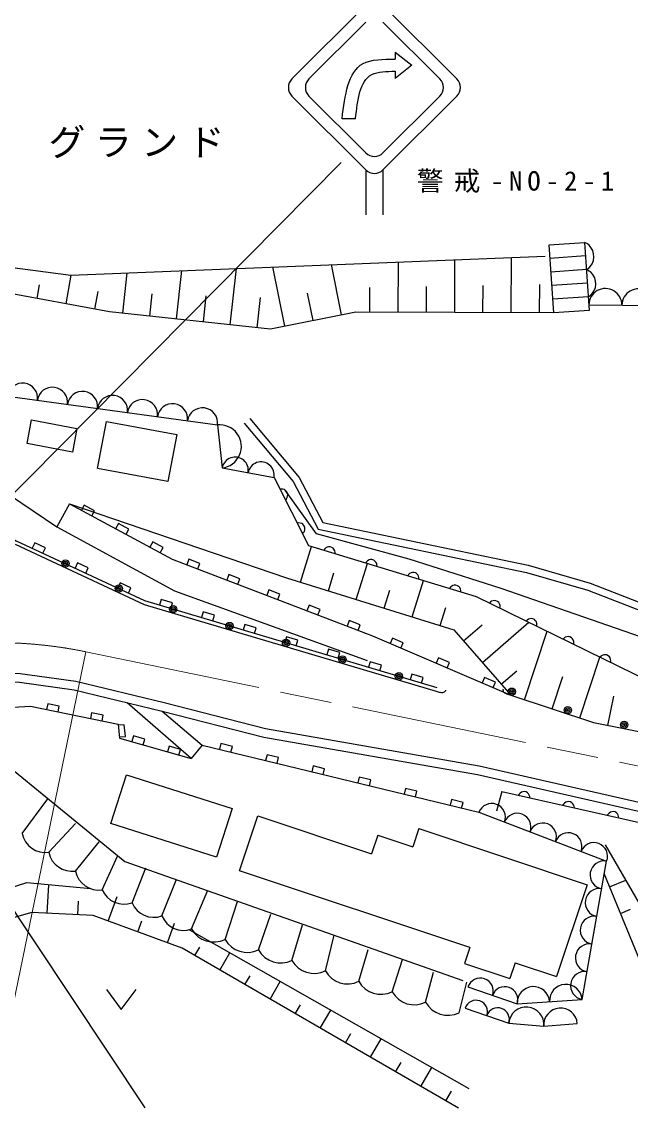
# Model space of a CAD drawing. Units: millimetres, scale not verified. Extents: x 40000 to 680000, y 20000 to 380000.
# Drawn here: x 415440 to 456792, y 266372 to 341401 of the extents above; entities that cross this region are included whole.
import ezdxf

# ---------------------------------------------------------------- set-up
doc = ezdxf.new("R2010")
doc.units = ezdxf.units.MM
doc.header["$LTSCALE"] = 1000
doc.linetypes.add('CHAIN', pattern=[18.5, 12, -1.5, 3.5, -1.5])
for name, color, linetype, lineweight in [('M-BGD', 7, 'Continuous', 25), ('M-BMK', 2, 'CHAIN', 13), ('M-STR-HTXT', 7, 'Continuous', 13), ('M-STR-STRC', 7, 'Continuous', 25)]:
    doc.layers.add(name, color=color, linetype=linetype, lineweight=lineweight)
doc.styles.add('ＭＳ ゴシック', font='')
doc.styles.get('ＭＳ ゴシック').set_extended_font_data('MS Gothic')

msp = doc.modelspace()

# ---------------------------------------------------------------- linework, layer by layer
at = {"layer": 'M-BGD'}
for p, q in [((437135, 321499), (436448, 324914)), ((440980, 321679), (440996, 325097)), ((444824, 321662), (444840, 325251)), ((448667, 321645), (448684, 325405)), ((453711, 325503), (451297, 325339)), ((418423, 322257), (418781, 324206)), ((422282, 321617), (422579, 324359)), ((425933, 321222), (426289, 324507)), ((429584, 320826), (429998, 324656)), ((433284, 320724), (432473, 324755)), ((453774, 324576), (451360, 324412)), ((416460, 322617), (416628, 323538)), ((442902, 321671), (442910, 323422)), ((446745, 321653), (446754, 323491)), ((450589, 321636), (450597, 323559)), ((453837, 323649), (451423, 323485)), ((420387, 321896), (420607, 323092)), ((424108, 321419), (424271, 322926)), ((427758, 321024), (427951, 322803)), ((431409, 320629), (431631, 322680)), ((435210, 321111), (434835, 322973)), ((439059, 321688), (439066, 323354)), ((453900, 322723), (451486, 322558)), ((453937, 322182), (460660, 322108)), ((408336, 316811), (428707, 314015)), ((428707, 314015), (429026, 311100)), ((429026, 311100), (432554, 310445)), ((418654, 308655), (417795, 307087)), ((414980, 305912), (423732, 301819)), ((434346, 303326), (435105, 305765)), ((436242, 302736), (436623, 303961)), ((438139, 302146), (438904, 304605)), ((441931, 300966), (442702, 303444)), ((440035, 301556), (440419, 302790)), ((423732, 301819), (443556, 295920)), ((443827, 300376), (444214, 301620)), ((445417, 299342), (446681, 300440)), ((446701, 297864), (449853, 300603)), ((449565, 295338), (451101, 299992)), ((453316, 294100), (454682, 298239)), ((447985, 296387), (449050, 297312)), ((451440, 294719), (452166, 296917)), ((443556, 295920), (443844, 295834)), ((448342, 295742), (448627, 295648)), ((448627, 295648), (454253, 293790)), ((426927, 291347), (422573, 295136)), ((455228, 293597), (455624, 295590)), ((454253, 293790), (495179, 285656)), ((427672, 292255), (446472, 287692)), ((448032, 289097), (447660, 287775)), ((448032, 289097), (484263, 280939)), ((415440, 286246), (417198, 288613)), ((431456, 287453), (439181, 284873)), ((446472, 287692), (455143, 284373)), ((417254, 284971), (419067, 286921)), ((439602, 286133), (439181, 284873)), ((439602, 286133), (441980, 285339)), ((442394, 286577), (441980, 285339)), ((419068, 283697), (420665, 285690)), ((420881, 282422), (421919, 284702)), ((453475, 274972), (455143, 284373)), ((422906, 281535), (423853, 283908)), ((424931, 280648), (425897, 283075)), ((455341, 282625), (456456, 283082)), ((417152, 280832), (417253, 282767)), ((426956, 279760), (428053, 282388)), ((419232, 280723), (419280, 281647)), ((421280, 280299), (421889, 281957)), ((429226, 279049), (430061, 281629)), ((431497, 278337), (432343, 280775)), ((456082, 280817), (456762, 281096)), ((423294, 279558), (423570, 280307)), ((425309, 278818), (425800, 280154)), ((433767, 277626), (434480, 280033)), ((426809, 279689), (445787, 268923)), ((436037, 276914), (436636, 279346)), ((427169, 277953), (427503, 278530)), ((438307, 276202), (438935, 278364)), ((445861, 278488), (445499, 277404)), ((428874, 276965), (429551, 278133)), ((440577, 275491), (441274, 277674)), ((445499, 277404), (448561, 276381)), ((448923, 277465), (448561, 276381)), ((448923, 277465), (451747, 276522)), ((430579, 275977), (430922, 276569)), ((432284, 274988), (432980, 276188)), ((442848, 274779), (443373, 276823)), ((445118, 274068), (445657, 276152)), ((445727, 275821), (449069, 274660)), ((449069, 274660), (453475, 274972)), ((433990, 274000), (434342, 274608)), ((435695, 273011), (436409, 274243)), ((445535, 274386), (448494, 273359)), ((448494, 273359), (450876, 273146)), ((450876, 273146), (453153, 273338)), ((437400, 272023), (437762, 272647)), ((439105, 271035), (439838, 272298)), ((440811, 270046), (441181, 270686)), ((442516, 269058), (443267, 270353)), ((444221, 268069), (444601, 268725))]:
    msp.add_line(p, q, dxfattribs=at)
for points in [[(392932, 333687), (396250, 326248), (400823, 318584), (404616, 313930), (409917, 309371), (415047, 306149), (423747, 302075), (443607, 296162)], [(401034, 328746), (410639, 325254), (418752, 324205), (450978, 325497)], [(453774, 324576), (453952, 324700), (454055, 324819), (454156, 324975), (454253, 325205), (454275, 325430), (454259, 325652), (454207, 325872), (454081, 326087), (453960, 326228), (453841, 326331), (453648, 326430)], [(451549, 321632), (438098, 321693), (432322, 320530), (421369, 321716), (409586, 323879), (404177, 325366)], [(453900, 322723), (454078, 322846), (454181, 322965), (454283, 323121), (454379, 323351), (454401, 323576), (454385, 323798), (454333, 324018), (454207, 324233), (454086, 324374), (453967, 324478), (453774, 324576)], [(430903, 314453), (434267, 310445), (435873, 307385), (449811, 304483), (454033, 303265), (464103, 299347), (497544, 292226), (515208, 288304), (541293, 283551), (548102, 277809), (552464, 271461)], [(430520, 314131), (433849, 310165), (435541, 306944), (449690, 303997), (453872, 302791), (463959, 298867), (497438, 291737), (515109, 287814), (541072, 283083), (547728, 277470), (552162, 271018)], [(412955, 310353), (417795, 307087), (425795, 302740), (438869, 297998)], [(432554, 310445), (434896, 305829), (446284, 302350), (461314, 294992), (493279, 288313), (506318, 286304)], [(433320, 308934), (433391, 309006), (433441, 309085), (433476, 309193), (433483, 309286), (433468, 309386), (433410, 309500), (433338, 309571), (433259, 309621), (433151, 309656), (433058, 309663), (432958, 309648)], [(542424, 280326), (540056, 281700), (506967, 288214), (461369, 298255), (447981, 302904), (441740, 304891), (435426, 306627), (433311, 309595)], [(418654, 308655), (425637, 304895), (439244, 299679), (448627, 295648)], [(418654, 308655), (433398, 303622), (444775, 300081), (448627, 295648)], [(420170, 307839), (420359, 308191), (419655, 308570), (419465, 308218)], [(422498, 306586), (422687, 306938), (421983, 307317), (421793, 306965)], [(434491, 306626), (434562, 306698), (434612, 306777), (434647, 306885), (434654, 306978), (434639, 307078), (434581, 307192), (434509, 307263), (434430, 307313), (434322, 307348), (434229, 307355), (434129, 307340)], [(416859, 305301), (417029, 305663), (416305, 306002), (416135, 305640)], [(424825, 305332), (425015, 305685), (424310, 306064), (424121, 305712)], [(436702, 305277), (436699, 305379), (436677, 305469), (436624, 305569), (436561, 305638), (436479, 305697), (436356, 305734), (436255, 305732), (436165, 305709), (436065, 305656), (435995, 305594), (435937, 305511)], [(419759, 303942), (419929, 304304), (419205, 304644), (419035, 304282)], [(427371, 304231), (427514, 304604), (426767, 304890), (426624, 304517)], [(439549, 304408), (439546, 304509), (439524, 304599), (439471, 304699), (439408, 304769), (439326, 304827), (439203, 304865), (439102, 304862), (439012, 304839), (438912, 304786), (438842, 304724), (438784, 304641)], [(442396, 303538), (442393, 303639), (442371, 303730), (442318, 303829), (442255, 303899), (442173, 303957), (442050, 303995), (441949, 303992), (441858, 303970), (441759, 303917), (441689, 303854), (441631, 303772)], [(422660, 302584), (422829, 302946), (422105, 303286), (421935, 302923)], [(430093, 303187), (430236, 303561), (429489, 303847), (429346, 303474)], [(445243, 302668), (445240, 302769), (445218, 302860), (445164, 302960), (445102, 303029), (445020, 303088), (444897, 303125), (444796, 303122), (444705, 303100), (444606, 303047), (444536, 302984), (444478, 302902)], [(432814, 302144), (432957, 302517), (432210, 302804), (432067, 302430)], [(425549, 301538), (425663, 301921), (424897, 302150), (424783, 301766)], [(435536, 301101), (435679, 301474), (434932, 301760), (434789, 301387)], [(447895, 301561), (447909, 301661), (447901, 301754), (447864, 301861), (447814, 301940), (447741, 302011), (447626, 302067), (447526, 302080), (447433, 302072), (447326, 302036), (447248, 301985), (447177, 301913)], [(428386, 300693), (428501, 301077), (427734, 301305), (427620, 300922)], [(431224, 299849), (431338, 300232), (430571, 300460), (430457, 300077)], [(438257, 300057), (438400, 300431), (437653, 300717), (437510, 300344)], [(450401, 300335), (450414, 300435), (450406, 300528), (450369, 300635), (450319, 300713), (450246, 300784), (450132, 300840), (450031, 300854), (449938, 300846), (449831, 300809), (449753, 300759), (449682, 300686)], [(434061, 299004), (434175, 299387), (433408, 299616), (433294, 299232)], [(441175, 298849), (441333, 299217), (440598, 299532), (440440, 299165)], [(452906, 299108), (452919, 299209), (452911, 299302), (452874, 299409), (452824, 299487), (452752, 299558), (452637, 299614), (452536, 299628), (452443, 299620), (452336, 299583), (452258, 299532), (452187, 299460)], [(436898, 298159), (437012, 298543), (436245, 298771), (436131, 298388)], [(439735, 297315), (439849, 297698), (439082, 297926), (438968, 297543)], [(444303, 297505), (444461, 297873), (443726, 298189), (443568, 297821)], [(455411, 297882), (455424, 297982), (455416, 298075), (455380, 298182), (455329, 298260), (455257, 298331), (455142, 298388), (455041, 298401), (454948, 298393), (454841, 298357), (454763, 298306), (454692, 298234)], [(407669, 296616), (411526, 297210), (415302, 297133), (419084, 296599), (425095, 295142), (431977, 293377), (446482, 290846), (493670, 280097), (505368, 277228), (516589, 273673), (529566, 268058), (537143, 264317), (544688, 260047)], [(407761, 296023), (411566, 296610), (415253, 296534), (418971, 296009), (424946, 294561), (431851, 292790), (446364, 290258), (493532, 279514), (505206, 276650), (516379, 273110), (529314, 267513), (536862, 263787), (544349, 259550)], [(442572, 296470), (442686, 296853), (441920, 297081), (441805, 296698)], [(447431, 296162), (447589, 296529), (446854, 296845), (446696, 296478)], [(444203, 295988), (444191, 295950), (444155, 295898), (444112, 295859), (444050, 295825), (443993, 295811), (443921, 295811), (443844, 295834)], [(448342, 295742), (448266, 295767), (448222, 295792), (448174, 295839), (448146, 295880), (448130, 295928), (448120, 295994), (448126, 296045), (448136, 296073)], [(399225, 290959), (406669, 293654), (411249, 294642), (416003, 294895), (421967, 293683), (422066, 292728), (426927, 291347)], [(417886, 294512), (417966, 294904), (417182, 295064), (417102, 294672)], [(420868, 293907), (420948, 294299), (420164, 294458), (420084, 294066)], [(424946, 294561), (427672, 292255), (426927, 291347)], [(422057, 292808), (422455, 292849), (422374, 293645), (421976, 293604)], [(423666, 292274), (423775, 292658), (423006, 292877), (422896, 292492)], [(426097, 291583), (426206, 291968), (425437, 292186), (425327, 291802)], [(429628, 291780), (429722, 292169), (428945, 292358), (428850, 291969)], [(401267, 283401), (404392, 283912), (407516, 285836), (413658, 291500), (422409, 284348), (445383, 276247)], [(432761, 291020), (432855, 291408), (432078, 291597), (431984, 291208)], [(435894, 290259), (435989, 290648), (435211, 290836), (435117, 290448)], [(439027, 289499), (439122, 289887), (438344, 290076), (438250, 289687)], [(442161, 288738), (442255, 289127), (441478, 289315), (441383, 288927)], [(449932, 288669), (449922, 288770), (449893, 288859), (449832, 288954), (449765, 289019), (449678, 289071), (449553, 289099), (449452, 289089), (449364, 289060), (449268, 288999), (449204, 288932), (449152, 288845)], [(445294, 287977), (445388, 288366), (444611, 288555), (444516, 288166)], [(452951, 287990), (452941, 288090), (452912, 288179), (452851, 288274), (452784, 288339), (452697, 288391), (452572, 288419), (452472, 288409), (452383, 288380), (452288, 288319), (452223, 288252), (452171, 288165)], [(445861, 278488), (430208, 283716), (431456, 287453)], [(455971, 287310), (455960, 287410), (455931, 287499), (455871, 287595), (455803, 287659), (455717, 287711), (455592, 287739), (455491, 287729), (455402, 287700), (455307, 287640), (455242, 287572), (455190, 287485)], [(442394, 286577), (453830, 282757), (451747, 276522)], [(491096, 264637), (481299, 264890), (477296, 265359), (472147, 266857), (468264, 270046), (462152, 273234), (455067, 285482)], [(403274, 281046), (404997, 279466), (415770, 282908), (420112, 282505)], [(490531, 262314), (478539, 262941), (470727, 265557), (468869, 267462), (461427, 271984), (457935, 276298), (454971, 283529)], [(445074, 267575), (426316, 278448), (420273, 280669), (416111, 280886), (404735, 277653)], [(421178, 275650), (422178, 274290), (423178, 275650)]]:
    msp.add_lwpolyline(points, dxfattribs=at)
for points in [[(451549, 321632), (451234, 326266), (453648, 326430), (453963, 321796)], [(418855, 312169), (415786, 312749), (416090, 314357), (419158, 313777)], [(425349, 310173), (420572, 311055), (421163, 314258), (425940, 313377)], [(428655, 284636), (421475, 286921), (422529, 290231), (429708, 287945)]]:
    msp.add_lwpolyline(points, close=True, dxfattribs=at)
for centre, radius in [((418383, 304596), 250), ((418383, 304596), 150), ((418383, 304596), 50), ((422007, 302901), 250), ((422007, 302901), 150), ((422007, 302901), 50), ((425700, 301494), 250), ((425700, 301494), 150), ((425700, 301494), 50), ((429534, 300353), 250), ((429534, 300353), 150), ((429534, 300353), 50), ((433368, 299212), 250), ((433368, 299212), 150), ((433368, 299212), 50), ((437202, 298071), 250), ((437202, 298071), 150), ((437202, 298071), 50), ((441036, 296931), 250), ((441036, 296931), 150), ((441036, 296931), 50), ((448705, 295885), 250), ((448705, 295885), 150), ((448705, 295885), 50), ((452504, 294631), 250), ((452504, 294631), 150), ((452504, 294631), 50), ((456337, 293631), 250), ((456337, 293631), 150), ((456337, 293631), 50)]:
    msp.add_circle(centre, radius, dxfattribs=at)
for centre, radius, start, end in [((455057, 322170), 1121, 359.37312, 179.37312), ((457299, 322145), 1121, 359.37312, 179.37312), ((415466, 315832), 1028, 352.18505, 172.18505), ((417503, 315552), 1028, 352.18505, 172.18505), ((419540, 315273), 1028, 352.18505, 172.18505), ((421577, 314993), 1028, 352.18505, 172.18505), ((423615, 314714), 1028, 352.18505, 172.18505), ((425652, 314434), 1028, 352.18505, 172.18505), ((427689, 314154), 1028, 352.18505, 172.18505), ((428867, 312557), 1466, 276.23848, 96.23848), ((429908, 310936), 897, 349.48771, 169.48771), ((431672, 310609), 897, 349.48771, 169.48771), ((447339, 287360), 928, 339.06067, 159.06067), ((449073, 286696), 928, 339.06067, 159.06067), ((450807, 286032), 928, 339.06067, 159.06067), ((417016, 286561), 1607, 191.30237, 278.508), ((452542, 285369), 928, 339.06067, 159.06067), ((454276, 284705), 928, 339.06067, 159.06067), ((418830, 285286), 1607, 191.30237, 278.508), ((454976, 283433), 955, 79.93796, 259.93796), ((420644, 284012), 1607, 191.30237, 278.508), ((422360, 283042), 1603, 202.73376, 289.93939), ((454643, 281553), 955, 79.93796, 259.93796), ((424385, 282155), 1603, 202.73376, 289.93939), ((426410, 281267), 1603, 202.73376, 289.93939), ((454309, 279673), 955, 79.93796, 259.93796), ((428465, 280597), 1725, 208.99408, 296.19971), ((430735, 279885), 1725, 208.99408, 296.19971), ((453975, 277793), 955, 79.93796, 259.93796), ((433005, 279173), 1725, 208.99408, 296.19971), ((435276, 278462), 1725, 208.99408, 296.19971), ((437546, 277750), 1725, 208.99408, 296.19971), ((453642, 275913), 955, 79.93796, 259.93796), ((439816, 277039), 1725, 208.99408, 296.19971), ((446562, 275531), 884, 340.85058, 160.85058), ((442086, 276327), 1725, 208.99408, 296.19971), ((448233, 274951), 884, 340.85058, 160.85058), ((450170, 274738), 1104, 4.04917, 184.04917), ((452373, 274894), 1104, 4.04917, 184.04917), ((444356, 275616), 1725, 208.99408, 296.19971), ((446275, 274130), 783, 340.85058, 160.85058), ((447754, 273616), 783, 340.85058, 160.85058), ((449685, 273252), 1196, 354.88682, 174.88682), ((452014, 273242), 1142, 4.81307, 184.81307)]:
    msp.add_arc(centre, radius, start, end, dxfattribs=at)
at = {"layer": 'M-BMK'}
msp.add_line((419775, 298599), (489655, 284148), dxfattribs=at)
msp.add_arc((413700, 269220), 30000, 78.31665, 121.99536, dxfattribs=at)
at = {"layer": 'M-STR-HTXT'}
msp.add_lwpolyline([(419775, 298599), (413700, 269220), (397805, 294663)], dxfattribs=at)
at = {"layer": 'M-STR-STRC'}
for p, q in [((438791, 342560), (433766, 337535)), ((439950, 342560), (444975, 337535)), ((434925, 337535), (438791, 341401)), ((439950, 341401), (443817, 337535)), ((440775, 339360), (440775, 338869)), ((440775, 338058), (440774, 337566)), ((433766, 336376), (438791, 331351)), ((434925, 336376), (438791, 332509)), ((444975, 336376), (439950, 331351)), ((439950, 332509), (443817, 336376)), ((438090, 334835), (437172, 334835)), ((412950, 307441), (437104, 331860)), ((438791, 331351), (438791, 328292)), ((439950, 331351), (439950, 328292)), ((408773, 290159), (423767, 267606))]:
    msp.add_line(p, q, dxfattribs=at)
msp.add_lwpolyline([(440775, 339360), (441914, 338463), (440774, 337566)], dxfattribs=at)
for centre, start, end in [((434345, 336955), 134.99982, 224.99982), ((435504, 336955), 134.99982, 224.99982), ((443237, 336955), 314.99991, 44.99963), ((444396, 336955), 314.99979, 44.99979), ((439371, 333089), 224.99982, 314.99991), ((439371, 331930), 224.99982, 314.99979)]:
    msp.add_arc(centre, 819, start, end, dxfattribs=at)
for points in [[(437172, 334835), (437373, 336429), (437573, 338022), (438596, 338578), (439157, 338884), (439966, 338876), (440775, 338869)], [(438090, 334835), (438229, 336117), (438369, 337398), (439194, 337832), (439606, 338048), (440190, 338053), (440775, 338058)]]:
    msp.add_open_spline(points, degree=3, knots=[0, 0, 0, 0, 1, 1, 1, 2, 2, 2, 2], dxfattribs=at)

# ---------------------------------------------------------------- texts
at = {"layer": 'M-BGD', "insert": (417236, 332151), "char_height": 1833, "attachment_point": 7, "style": 'ＭＳ ゴシック'}
msp.add_mtext('\\T1.26;グランド', dxfattribs=at)
at = {"layer": 'M-STR-STRC', "insert": (442259, 329798), "char_height": 1320, "attachment_point": 7, "style": 'ＭＳ ゴシック'}
msp.add_mtext('\\T1.39;警戒-NO-2-1', dxfattribs=at)

doc.saveas('drawing.dxf')
